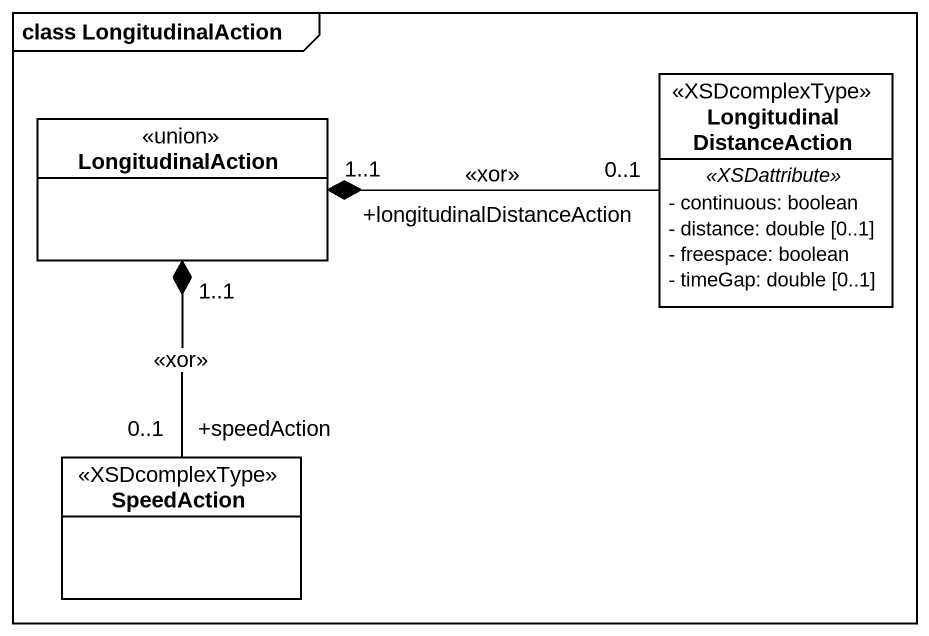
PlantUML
@startuml
mainframe class LongitudinalAction
hide circle
hide empty members
skinparam classAttributeIconSize 0
class LongitudinalAction <<union>>
class LongitudinalDistanceAction <<XSDcomplexType>> {
  .. <<XSDattribute>> ..
  - continuous: boolean
  - distance: double [0..1]
  - freespace: boolean
  - timeGap: double [0..1]
}
class SpeedAction <<XSDcomplexType>>
LongitudinalAction "1..1" *-right- "+longitudinalDistanceAction\n0..1" LongitudinalDistanceAction : <<xor>>
LongitudinalAction "1..1" *-- "+speedAction\n0..1" SpeedAction : <<xor>>
@enduml
